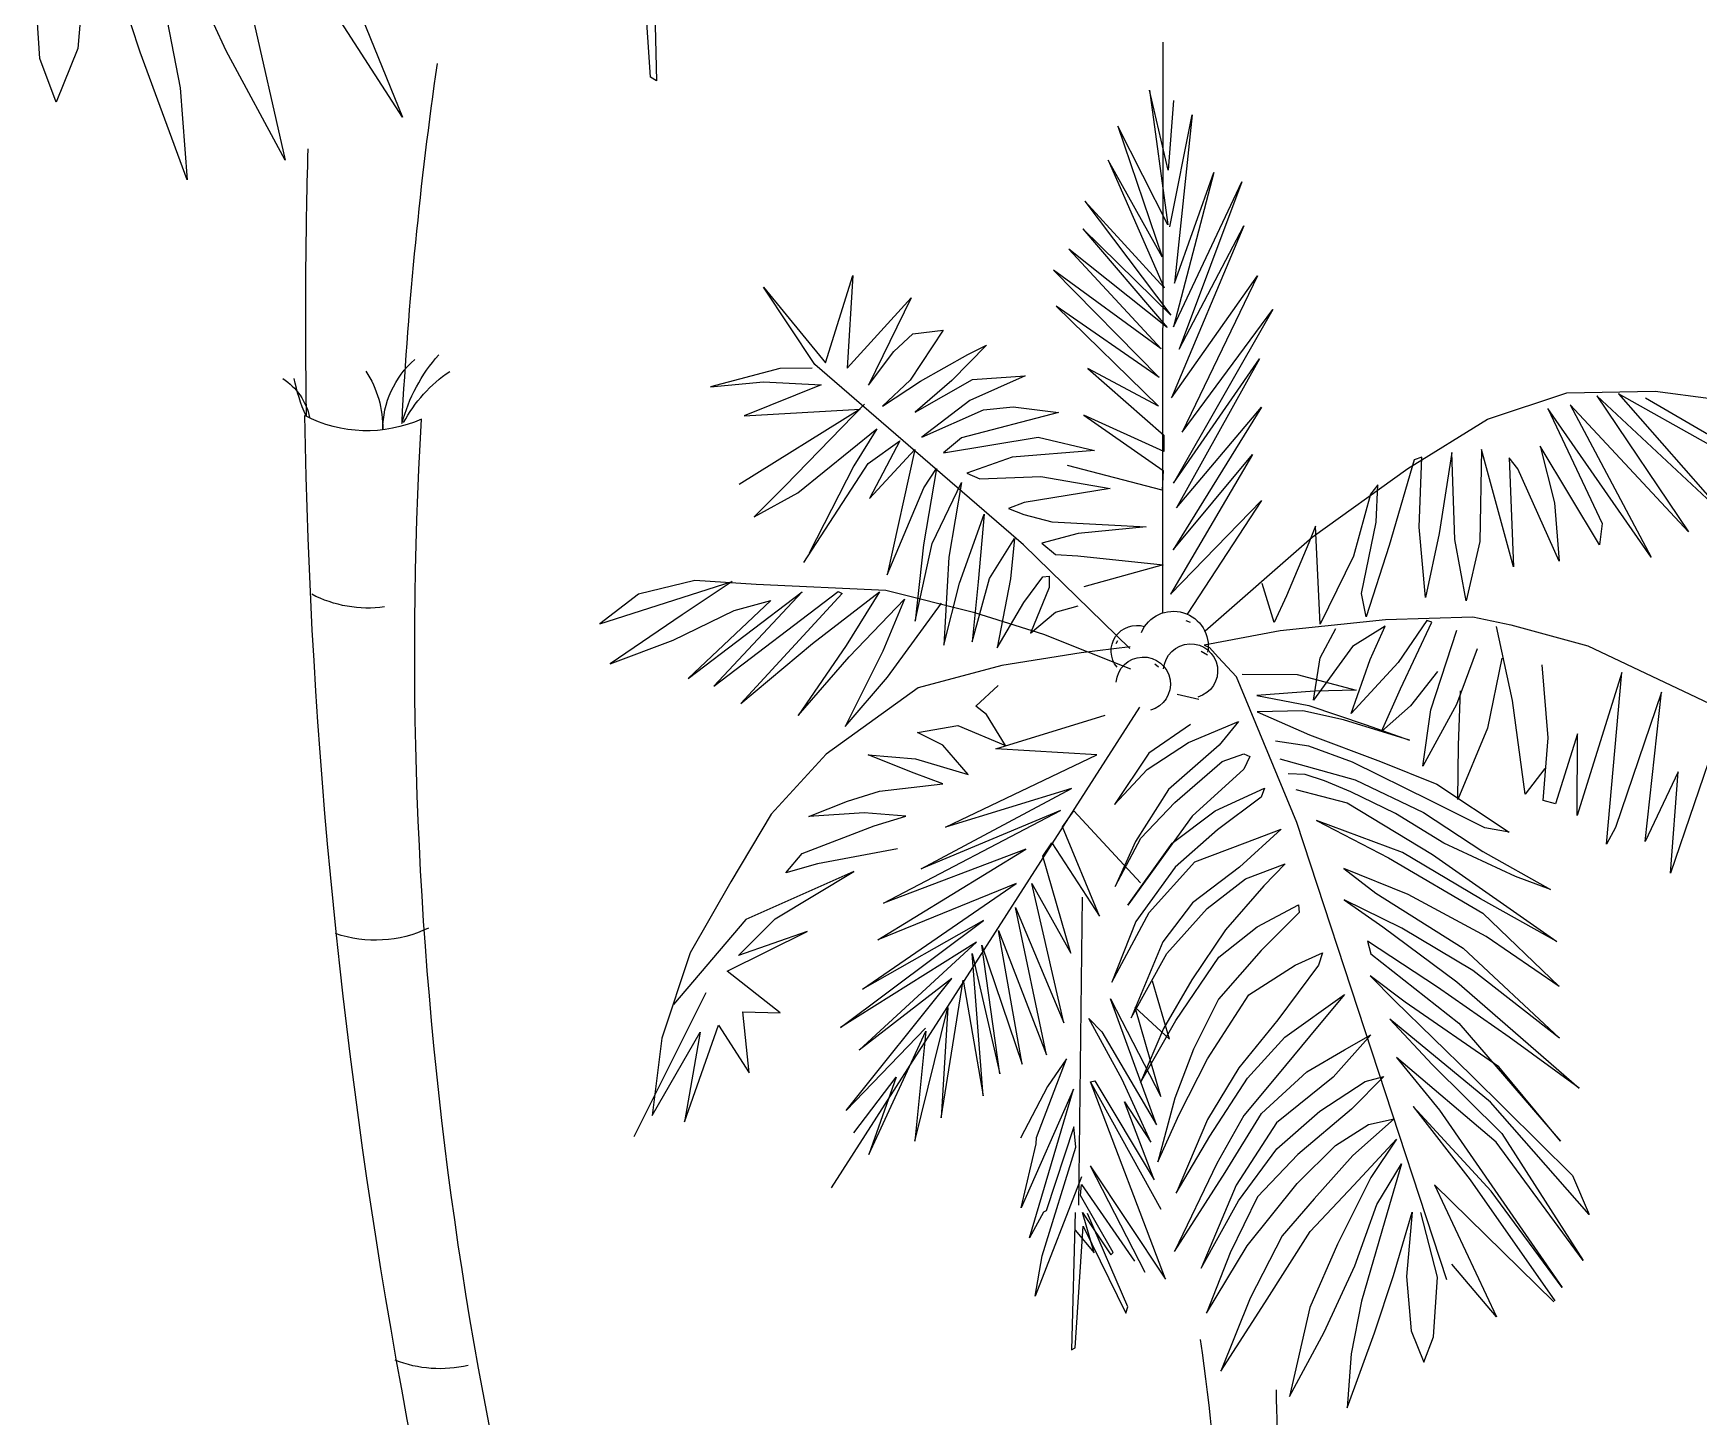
# Model space of a CAD drawing. Header units: inches. Extents: x 17 to 458, y 103 to 566.
# Drawn here: x 58.762 to 61.828, y 240.521 to 243.067 of the extents above; entities that cross this region are included whole.
import ezdxf

# ---------------------------------------------------------------- set-up
doc = ezdxf.new("R2010")
doc.units = ezdxf.units.IN
doc.header["$MEASUREMENT"] = 0
for name, color, linetype in [('PLANT', 100, 'Continuous'), ('TILE', 12, 'Continuous'), ('TREE', 94, 'Continuous')]:
    doc.layers.add(name, color=color, linetype=linetype)

# ---------------------------------------------------------------- blocks, each defined once
blk = doc.blocks.new('A$C6227582D')
at = {"layer": 'TREE'}
for p, q in [((2.587, 6.1387), (2.5763, 5.7082)), ((2.5871, 5.7147), (2.6126, 6.0958)), ((3.3683, 5.7631), (3.4647, 5.9711)), ((3.5269, 5.761), (3.5857, 5.9415)), ((3.6269, 5.938), (3.6418, 5.7675)), ((3.7116, 5.7491), (3.7236, 5.9357)), ((3.1367, 5.8696), (3.0442, 5.6415)), ((3.0442, 5.6415), (3.1827, 5.8559)), ((3.4853, 5.8603), (3.453, 5.6954)), ((3.3234, 5.8406), (3.2598, 5.5619)), ((1.644, 5.7795), (1.6446, 4.7287)), ((3.6418, 5.7675), (3.6812, 5.6689)), ((3.2598, 5.5619), (3.3683, 5.7631)), ((3.4404, 5.526), (3.5269, 5.761)), ((3.6812, 5.6689), (3.7116, 5.7491)), ((2.5763, 5.7082), (2.5871, 5.7147)), ((1.6244, 5.6721), (1.6344, 5.5437)), ((1.6344, 5.5437), (1.6689, 5.6912)), ((1.6689, 5.6912), (1.6349, 5.4429)), ((3.453, 5.6954), (3.4404, 5.526)), ((1.6312, 5.4392), (1.5904, 5.6453)), ((1.5904, 5.6453), (1.6226, 5.3356)), ((1.6349, 5.4429), (1.7271, 5.6245)), ((1.7271, 5.6245), (1.6454, 5.3844)), ((1.7448, 5.5624), (1.6419, 5.3274)), ((1.6454, 5.3844), (1.7448, 5.5624)), ((1.6248, 5.2553), (1.499, 5.5223)), ((1.499, 5.5223), (1.6142, 5.2143)), ((1.6226, 5.3356), (1.5504, 5.5392)), ((1.5504, 5.5392), (1.6248, 5.2553)), ((1.7878, 5.4864), (1.6297, 5.2769)), ((1.6419, 5.3274), (1.7878, 5.4864)), ((1.6142, 5.2143), (1.495, 5.4413)), ((1.495, 5.4413), (1.6282, 5.1246)), ((1.6297, 5.2769), (1.7917, 5.4356)), ((1.7917, 5.4356), (1.6361, 5.2543)), ((1.6361, 5.2543), (1.8171, 5.3986)), ((1.8171, 5.3986), (1.6474, 5.2149)), ((1.6282, 5.1246), (1.47, 5.3494)), ((1.47, 5.3494), (1.6089, 5.0617)), ((1.6474, 5.2149), (1.8455, 5.3599)), ((1.8455, 5.3599), (1.6509, 5.1624)), ((2.265, 5.1891), (2.2152, 5.3498)), ((2.2152, 5.3498), (2.2251, 5.1791)), ((2.2251, 5.1791), (2.1076, 5.3086)), ((2.1076, 5.3086), (2.1862, 5.1481)), ((2.3793, 5.3286), (2.265, 5.1891)), ((2.2848, 5.1861), (2.3793, 5.3286)), ((1.6089, 5.0617), (1.4419, 5.2873)), ((1.4419, 5.2873), (1.6244, 4.9676)), ((1.6509, 5.1624), (1.8404, 5.2933)), ((1.8404, 5.2933), (1.6521, 5.1091)), ((2.1045, 5.2425), (2.0488, 5.2493)), ((2.0488, 5.2493), (2.1094, 5.1571)), ((2.1397, 5.21), (2.1045, 5.2425)), ((2.0033, 5.2046), (1.969, 5.2214)), ((1.969, 5.2214), (2.0325, 5.1565)), ((1.6244, 4.9676), (1.4663, 5.1963)), ((1.4663, 5.1963), (1.6193, 4.9224)), ((1.9005, 4.8541), (2.2848, 5.1861)), ((2.0902, 5.1554), (2.0033, 5.2046)), ((2.1862, 5.1481), (2.1397, 5.21)), ((1.7821, 5.1784), (1.6422, 5.0559)), ((1.6521, 5.1091), (1.7821, 5.1784)), ((1.9946, 5.1582), (1.8976, 5.1652)), ((1.8976, 5.1652), (1.9994, 5.1201)), ((2.1002, 5.0981), (1.9946, 5.1582)), ((2.0325, 5.1565), (2.1002, 5.0981)), ((2.16, 5.1091), (2.0902, 5.1554)), ((2.1094, 5.1571), (2.16, 5.1091)), ((2.3791, 5.1544), (2.2731, 5.1486)), ((2.2897, 5.1793), (2.3496, 5.1789)), ((2.3496, 5.1789), (2.4769, 5.1452)), ((2.4769, 5.1452), (2.3791, 5.1544)), ((0.7559, 5.1245), (0.5831, 5.0243)), ((0.8056, 5.132), (0.6058, 4.9053)), ((0.6058, 4.9053), (0.8452, 5.1284)), ((0.7378, 5.1367), (0.6355, 5.1233)), ((0.6391, 5.0389), (0.8056, 5.132)), ((0.8452, 5.1284), (0.6766, 4.8778)), ((0.9005, 5.1339), (0.7378, 5.1367)), ((1.0468, 5.0855), (0.9005, 5.1339)), ((1.9994, 5.1201), (2.0877, 5.0525)), ((2.2731, 5.1486), (2.4151, 5.0913)), ((0.6766, 4.8778), (0.8947, 5.1119)), ((0.8947, 5.1119), (0.745, 4.8317)), ((0.745, 4.8317), (0.9355, 5.1052)), ((0.9355, 5.1052), (0.8354, 4.8932)), ((1.6193, 4.9224), (1.4625, 5.1075)), ((1.4625, 5.1075), (1.6251, 4.8448)), ((1.6427, 5.0262), (1.7897, 5.0926)), ((1.7897, 5.0926), (1.6437, 4.9907)), ((1.92, 5.1083), (1.8365, 5.0979)), ((1.8365, 5.0979), (2.0148, 5.0508)), ((1.9743, 5.1024), (1.92, 5.1083)), ((2.0877, 5.0525), (1.9743, 5.1024)), ((2.1934, 5.1133), (2.3392, 4.9627)), ((2.4151, 5.0913), (2.2017, 5.1037)), ((2.2017, 5.1037), (2.4243, 4.9651)), ((1.193, 4.9948), (1.0468, 5.0855)), ((2.1705, 5.0679), (2.2133, 4.9994)), ((2.3163, 4.9497), (2.1705, 5.0679)), ((0.8406, 4.8541), (0.9498, 5.0356)), ((0.9498, 5.0356), (0.923, 4.9313)), ((0.999, 4.8136), (1.0578, 5.0296)), ((1.0578, 5.0296), (1.061, 4.8601)), ((1.6422, 5.0559), (1.6427, 5.0262)), ((1.8738, 5.0523), (1.7702, 5.0275)), ((2.0481, 5.0237), (1.8738, 5.0523)), ((2.0148, 5.0508), (2.0481, 5.0237)), ((2.1845, 4.9395), (2.1007, 5.0297)), ((2.1007, 5.0297), (2.1516, 4.7987)), ((2.1285, 5.0458), (2.1845, 4.9395)), ((2.1868, 5.004), (2.1285, 5.0458)), ((0.9908, 4.9938), (1.007, 5.0144)), ((1.007, 5.0144), (0.999, 4.8136)), ((1.107, 4.8638), (1.1122, 5.0238)), ((1.1122, 5.0238), (1.1353, 4.8751)), ((1.1672, 5.0157), (1.1814, 5.0107)), ((1.1725, 4.8867), (1.1672, 5.0157)), ((1.1814, 5.0107), (1.2278, 4.8527)), ((1.6251, 4.8448), (1.4791, 5.0202)), ((1.4791, 5.0202), (1.6302, 4.7631)), ((1.6452, 4.955), (1.8196, 5)), ((1.7702, 5.0275), (1.9215, 5.0157)), ((1.9215, 5.0157), (2.005, 4.9862)), ((2.3054, 4.8215), (2.1868, 5.004)), ((2.2133, 4.9994), (2.2953, 4.839)), ((0.9144, 4.8238), (0.9908, 4.9938)), ((1.3691, 4.8684), (1.193, 4.9948)), ((1.6437, 4.9907), (1.6452, 4.955)), ((1.8689, 4.9799), (1.7413, 4.9576)), ((1.9814, 4.9755), (1.8689, 4.9799)), ((2.005, 4.9862), (1.9814, 4.9755)), ((2.0691, 4.8569), (2.015, 4.9688)), ((2.015, 4.9688), (2.0382, 4.8312)), ((2.0841, 4.9592), (2.0607, 4.9947)), ((2.0607, 4.9947), (2.085, 4.8539)), ((1.2484, 4.9644), (1.2617, 4.9477)), ((1.2514, 4.8958), (1.2484, 4.9644)), ((1.2617, 4.9477), (1.2932, 4.8333)), ((1.6302, 4.7631), (1.4628, 4.9359)), ((1.4628, 4.9359), (1.5992, 4.7266)), ((1.7413, 4.9576), (1.8996, 4.932)), ((2.1516, 4.7987), (2.0841, 4.9592)), ((2.3964, 4.9056), (2.3163, 4.9497)), ((2.3392, 4.9627), (2.3964, 4.9056)), ((0.923, 4.9313), (0.9144, 4.8238)), ((1.8999, 4.9097), (1.8483, 4.8966)), ((1.8996, 4.932), (1.9283, 4.921)), ((1.9283, 4.921), (1.8999, 4.9097)), ((2.0187, 4.7834), (1.9732, 4.9104)), ((1.9732, 4.9104), (1.9843, 4.7863)), ((0.8354, 4.8932), (0.8406, 4.8541)), ((1.1353, 4.8751), (1.1606, 4.7571)), ((1.1606, 4.7571), (1.1725, 4.8867)), ((1.2785, 4.7645), (1.2514, 4.8958)), ((1.3545, 4.7079), (1.3634, 4.8888)), ((1.3634, 4.8888), (1.3752, 4.8581)), ((1.8483, 4.8966), (1.675, 4.8872)), ((1.675, 4.8872), (1.8001, 4.8748)), ((1.8001, 4.8748), (1.867, 4.8573)), ((1.061, 4.8601), (1.0857, 4.7508)), ((1.0857, 4.7508), (1.107, 4.8638)), ((1.2278, 4.8527), (1.27, 4.7217)), ((1.5666, 4.6961), (1.3691, 4.8684)), ((1.3752, 4.8581), (1.4167, 4.7606)), ((1.7051, 4.6635), (1.9005, 4.8541)), ((1.867, 4.8573), (1.8421, 4.8361)), ((1.9633, 4.7925), (1.9176, 4.8661)), ((1.9176, 4.8661), (1.9249, 4.7915)), ((2.1003, 4.7136), (2.0691, 4.8569)), ((2.085, 4.8539), (2.1003, 4.7136)), ((1.2932, 4.8333), (1.3545, 4.7079)), ((1.8005, 4.834), (1.6435, 4.8175)), ((1.6435, 4.8175), (1.7897, 4.7766)), ((1.8421, 4.8361), (1.8005, 4.834)), ((2.0382, 4.8312), (2.0476, 4.6692)), ((1.439, 4.7112), (1.4616, 4.7827)), ((1.8535, 4.7964), (1.8534, 4.7754)), ((1.8652, 4.7955), (1.8535, 4.7964)), ((1.9002, 4.7481), (1.8652, 4.7955)), ((1.9249, 4.7915), (1.9493, 4.6646)), ((1.9955, 4.6758), (1.9633, 4.7925)), ((1.9843, 4.7863), (1.9955, 4.6758)), ((2.0476, 4.6692), (2.0187, 4.7834)), ((2.3926, 4.7813), (2.506, 4.7886)), ((2.4369, 4.7868), (2.5291, 4.7256)), ((2.6806, 4.7089), (2.4369, 4.7868)), ((2.506, 4.7886), (2.6093, 4.7636)), ((1.27, 4.7217), (1.2785, 4.7645)), ((1.4167, 4.7606), (1.439, 4.7112)), ((1.8534, 4.7754), (1.8877, 4.6914)), ((1.9905, 4.7288), (2.1542, 4.77)), ((2.1199, 4.7542), (2.1594, 4.6585)), ((2.2217, 4.648), (2.1199, 4.7542)), ((2.1542, 4.77), (2.3926, 4.7813)), ((2.166, 4.7678), (2.227, 4.6686)), ((2.2889, 4.6725), (2.166, 4.7678)), ((2.2418, 4.7684), (2.2344, 4.7643)), ((2.2344, 4.7643), (2.421, 4.562)), ((2.4705, 4.5942), (2.2418, 4.7684)), ((2.5178, 4.6083), (2.3079, 4.7676)), ((2.3079, 4.7676), (2.4705, 4.5942)), ((2.4334, 4.733), (2.3656, 4.7519)), ((2.3656, 4.7519), (2.5178, 4.6083)), ((2.6093, 4.7636), (2.6806, 4.7089)), ((1.0735, 4.7216), (1.0039, 4.7072)), ((1.2344, 4.7168), (1.0735, 4.7216)), ((1.8418, 4.7301), (1.8004, 4.7419)), ((1.8877, 4.6914), (1.8418, 4.7301)), ((1.8635, 4.6894), (1.9905, 4.7288)), ((1.9493, 4.6646), (1.9002, 4.7481)), ((2.1512, 4.6108), (2.0515, 4.7466)), ((2.5454, 4.679), (2.4334, 4.733)), ((2.5291, 4.7256), (2.6617, 4.6351)), ((1.0039, 4.7072), (0.8617, 4.6685)), ((1.0004, 4.5678), (1.0299, 4.7039)), ((1.1507, 4.5506), (1.103, 4.6971)), ((1.1491, 4.7118), (1.158, 4.7149)), ((1.2069, 4.5891), (1.1491, 4.7118)), ((1.158, 4.7149), (1.2109, 4.6378)), ((1.4282, 4.6964), (1.2344, 4.7168)), ((1.2626, 4.6434), (1.2348, 4.7045)), ((1.2348, 4.7045), (1.2951, 4.6673)), ((1.3549, 4.6459), (1.3258, 4.7004)), ((1.5679, 4.67), (1.4282, 4.6964)), ((1.567, 4.6955), (1.5666, 4.6961)), ((1.5933, 4.7111), (1.601, 4.7143)), ((0.8617, 4.6685), (0.4416, 4.4683)), ((1.0653, 4.6626), (1.1036, 4.5605)), ((1.2951, 4.6673), (1.3671, 4.568)), ((1.5586, 4.6649), (1.5422, 4.6477)), ((1.5677, 4.6697), (1.5586, 4.6649)), ((1.7033, 4.6253), (1.8635, 4.6894)), ((1.7043, 4.6667), (1.7948, 4.6554)), ((1.7277, 4.6777), (1.7308, 4.6718)), ((2.227, 4.6686), (2.3153, 4.5399)), ((2.421, 4.562), (2.2889, 4.6725)), ((2.6617, 4.6351), (2.5454, 4.679)), ((0.9349, 4.499), (0.9462, 4.6334)), ((1.0204, 4.6458), (1.0467, 4.5168)), ((1.2109, 4.6378), (1.2975, 4.5437)), ((1.2975, 4.5437), (1.2626, 4.6434)), ((1.3671, 4.568), (1.3549, 4.6459)), ((1.5422, 4.6477), (1.5088, 4.6112)), ((1.562, 4.6508), (1.5734, 4.6578)), ((1.6524, 4.6289), (1.6589, 4.6343)), ((1.7948, 4.6554), (1.9409, 4.6318)), ((1.9409, 4.6318), (2.0945, 4.591)), ((2.1594, 4.6585), (2.2293, 4.5198)), ((2.3153, 4.5399), (2.2217, 4.648)), ((0.8277, 4.3033), (0.7993, 4.6193)), ((0.7993, 4.6193), (0.8815, 4.3559)), ((1.1385, 4.621), (1.1881, 4.5577)), ((1.3967, 4.6157), (1.2886, 4.5864)), ((1.4984, 4.6164), (1.3967, 4.6157)), ((1.3974, 4.3433), (1.5088, 4.6112)), ((2.2293, 4.5198), (2.1512, 4.6108)), ((0.7564, 4.3082), (0.7261, 4.5827)), ((0.7261, 4.5827), (0.8107, 4.3337)), ((1.0999, 4.4856), (1.0963, 4.5853)), ((1.2419, 4.5104), (1.2069, 4.5891)), ((1.2886, 4.5864), (1.3652, 4.5848)), ((1.3652, 4.5848), (1.471, 4.577)), ((1.471, 4.577), (1.3754, 4.5585)), ((1.5779, 4.5698), (1.6179, 4.5785)), ((1.9883, 4.5574), (1.9476, 4.5954)), ((2.0945, 4.591), (2.2642, 4.4687)), ((0.9772, 4.3954), (1.0004, 4.5678)), ((1.1036, 4.5605), (1.1658, 4.4465)), ((1.1658, 4.4465), (1.1507, 4.5506)), ((1.1881, 4.5577), (1.2419, 4.5104)), ((1.3754, 4.5585), (1.27, 4.5227)), ((1.3114, 4.5322), (1.3864, 4.5485)), ((1.4705, 4.547), (1.3744, 4.5045)), ((1.3864, 4.5485), (1.4705, 4.547)), ((2.2543, 3.6709), (1.6864, 4.5551)), ((1.9514, 4.4789), (1.7505, 4.5408)), ((1.934, 4.4848), (1.9689, 4.5417)), ((1.9689, 4.5417), (1.9883, 4.5574)), ((1.0467, 4.5168), (1.1015, 4.3856)), ((1.1902, 4.4948), (1.3114, 4.5322)), ((1.27, 4.5227), (1.1902, 4.4948)), ((1.5973, 4.4903), (1.5051, 4.5292)), ((1.5051, 4.5292), (1.5404, 4.4854)), ((1.5931, 4.5237), (1.6701, 4.471)), ((2.0217, 4.5218), (1.934, 4.4848)), ((2.0958, 4.509), (2.0217, 4.5218)), ((2.0494, 4.4853), (2.0958, 4.509)), ((0.6227, 4.5053), (0.7097, 4.2496)), ((0.8815, 4.3559), (0.8812, 4.5062)), ((0.8812, 4.5062), (0.9213, 4.3773)), ((0.9439, 4.3838), (0.9349, 4.499)), ((1.1015, 4.3856), (1.0999, 4.4856)), ((1.3744, 4.5045), (1.2438, 4.4552)), ((1.295, 4.4543), (1.3756, 4.4839)), ((1.3756, 4.4839), (1.4371, 4.493)), ((1.5404, 4.4854), (1.634, 4.4037)), ((1.6732, 4.4408), (1.5973, 4.4903)), ((1.7656, 4.4679), (1.9514, 4.4789)), ((2.0024, 4.4316), (2.0494, 4.4853)), ((1.2438, 4.4552), (1.1399, 4.4139)), ((1.1507, 4.3829), (1.295, 4.4543)), ((1.4287, 4.4602), (1.2903, 4.4218)), ((1.4951, 4.4695), (1.4843, 4.4647)), ((1.4843, 4.4647), (1.4951, 4.4411)), ((1.535, 4.4551), (1.4951, 4.4695)), ((1.6224, 4.3797), (1.535, 4.4551)), ((1.6701, 4.471), (1.7332, 4.3761)), ((2.0443, 4.3346), (1.7656, 4.4679)), ((2.0993, 4.4605), (2.0024, 4.4316)), ((2.1864, 4.4675), (2.0993, 4.4605)), ((2.1021, 4.4341), (2.1864, 4.4675)), ((2.2642, 4.4687), (2.3653, 4.3584)), ((0.7097, 4.2496), (0.6953, 4.4362)), ((0.6953, 4.4362), (0.7564, 4.3082)), ((0.9408, 4.4424), (0.9772, 4.3954)), ((1.2903, 4.4218), (1.1646, 4.3614)), ((1.2981, 4.3996), (1.3467, 4.4201)), ((1.3467, 4.4201), (1.3825, 4.4316)), ((1.3825, 4.4316), (1.4135, 4.4325)), ((1.4951, 4.4411), (1.59, 4.3545)), ((1.7332, 4.3761), (1.6732, 4.4408)), ((2.0492, 4.4145), (2.1021, 4.4341)), ((1.1399, 4.4139), (1.0067, 4.3251)), ((1.2161, 4.3595), (1.2981, 4.3996)), ((1.3997, 4.4038), (1.3051, 4.3796)), ((1.4574, 4.4066), (1.4632, 4.3898)), ((1.5477, 4.3646), (1.4574, 4.4066)), ((1.4632, 4.3898), (1.5439, 4.3299)), ((1.634, 4.4037), (1.6948, 4.308)), ((2.0891, 4.2578), (1.8124, 4.4058)), ((1.8124, 4.4058), (2.0443, 4.3346)), ((2.1661, 4.4006), (2.0492, 4.4145)), ((2.2247, 4.3824), (2.1661, 4.4006)), ((0.9213, 4.3773), (0.9439, 4.3838)), ((1.0512, 4.3331), (1.1507, 4.3829)), ((1.1646, 4.3614), (1.0553, 4.2898)), ((1.1272, 4.305), (1.2161, 4.3595)), ((1.3051, 4.3796), (1.1478, 4.2845)), ((1.6271, 4.3053), (1.5477, 4.3646)), ((1.59, 4.3545), (1.7084, 4.1908)), ((1.685, 4.3145), (1.6224, 4.3797)), ((1.8081, 4.3644), (1.6856, 4.2323)), ((1.8287, 4.3351), (1.8081, 4.3644)), ((2.1587, 4.1944), (1.8325, 4.3649)), ((1.8325, 4.3649), (2.0891, 4.2578)), ((2.1174, 4.3548), (2.1939, 4.3606)), ((2.1759, 4.3369), (2.1174, 4.3548)), ((2.1939, 4.3606), (2.2958, 4.3539)), ((2.2958, 4.3539), (2.2247, 4.3824)), ((2.3653, 4.3584), (2.4397, 4.234)), ((0.8107, 4.3337), (0.8277, 4.3033)), ((1.0067, 4.3251), (1.0512, 4.3331)), ((1.1216, 3.5015), (1.3974, 4.3433)), ((1.2028, 4.2877), (1.3614, 4.3467)), ((1.3614, 4.3467), (1.2287, 4.2779)), ((1.4927, 4.3056), (1.4265, 4.3311)), ((1.4265, 4.3311), (1.5033, 4.2609)), ((1.5439, 4.3299), (1.6213, 4.261)), ((1.7608, 4.1705), (1.8287, 4.3351)), ((2.3081, 4.2861), (2.1759, 4.3369)), ((0.9953, 4.2439), (1.1272, 4.305)), ((1.5855, 4.2708), (1.4927, 4.3056)), ((1.7084, 4.1908), (1.6271, 4.3053)), ((1.7323, 4.2251), (1.685, 4.3145)), ((1.6948, 4.308), (1.7323, 4.2251)), ((1.8488, 4.3057), (1.7608, 4.1705)), ((1.8652, 4.281), (1.8488, 4.3057)), ((2.1686, 4.127), (1.8963, 4.2941)), ((1.8963, 4.2941), (2.1587, 4.1944)), ((2.1325, 4.2944), (2.2799, 4.2673)), ((1.1478, 4.2845), (0.919, 4.1238)), ((1.0553, 4.2898), (0.9305, 4.2199)), ((1.2287, 4.2779), (1.0552, 4.1764)), ((1.0595, 4.2028), (1.2028, 4.2877)), ((1.492, 4.2395), (1.419, 4.2673)), ((1.419, 4.2673), (1.4582, 4.2263)), ((1.6694, 4.1772), (1.5855, 4.2708)), ((1.8136, 4.1024), (1.8652, 4.281)), ((2.2799, 4.2673), (2.338, 4.2504)), ((2.338, 4.2504), (2.3081, 4.2861)), ((0.9305, 4.2199), (0.9953, 4.2439)), ((1.1925, 4.2105), (1.3112, 4.2584)), ((1.3112, 4.2584), (1.2524, 4.213)), ((1.5624, 4.1846), (1.492, 4.2395)), ((1.5033, 4.2609), (1.5896, 4.1951)), ((1.6213, 4.261), (1.694, 4.1609)), ((1.8856, 4.2309), (1.8136, 4.1024)), ((1.8266, 3.9742), (1.8856, 4.2309)), ((2.1971, 4.0361), (1.9141, 4.2308)), ((1.9141, 4.2308), (2.1686, 4.127)), ((2.3577, 4.1656), (2.2128, 4.2528)), ((2.2128, 4.2528), (2.4118, 4.1645)), ((2.4397, 4.234), (2.5142, 4.1033)), ((0.919, 4.1238), (1.0595, 4.2028)), ((1.049, 4.133), (1.1925, 4.2105)), ((1.2524, 4.213), (1.0913, 4.1119)), ((1.2041, 4.1488), (1.3103, 4.2009)), ((1.3103, 4.2009), (1.2392, 4.1512)), ((1.4582, 4.2263), (1.5288, 4.1454)), ((1.7986, 3.6391), (1.7921, 4.2055)), ((1.0552, 4.1764), (0.9144, 4.0411)), ((1.3943, 4.1915), (1.3931, 4.1776)), ((1.3931, 4.1776), (1.4634, 4.1077)), ((1.4707, 4.1511), (1.3943, 4.1915)), ((1.637, 4.1022), (1.5624, 4.1846)), ((1.5896, 4.1951), (1.6444, 4.1237)), ((1.738, 4.0494), (1.6694, 4.1772)), ((1.9154, 4.1867), (1.8266, 3.9742)), ((1.8581, 3.9154), (1.9154, 4.1867)), ((1.0733, 4.0707), (1.2041, 4.1488)), ((1.2392, 4.1512), (1.103, 4.0498)), ((1.5414, 4.0951), (1.4707, 4.1511)), ((1.5288, 4.1454), (1.5907, 4.0537)), ((1.694, 4.1609), (1.738, 4.0494)), ((1.9466, 4.1444), (1.8581, 3.9154)), ((1.903, 3.8982), (1.9466, 4.1444)), ((2.2375, 3.9657), (1.9742, 4.1628)), ((1.9742, 4.1628), (2.1971, 4.0361)), ((2.4464, 4.0697), (2.2987, 4.1424)), ((2.2987, 4.1424), (2.4251, 4.0981)), ((2.4251, 4.0981), (2.3577, 4.1656)), ((2.4118, 4.1645), (2.545, 4.0082)), ((1.0913, 4.1119), (0.9138, 3.9464)), ((0.9144, 4.0411), (1.049, 4.133)), ((1.1388, 4.04), (1.2673, 4.1247)), ((1.2673, 4.1247), (1.2615, 4.1017)), ((1.6444, 4.1237), (1.7024, 3.9833)), ((1.9774, 4.1173), (1.903, 3.8982)), ((1.9443, 3.8807), (1.9774, 4.1173)), ((2.2034, 3.9238), (1.9875, 4.1226)), ((1.9875, 4.1226), (2.2375, 3.9657)), ((1.2615, 4.1017), (1.0996, 3.974)), ((1.3506, 4.103), (1.3574, 4.0805)), ((1.4007, 4.0807), (1.3506, 4.103)), ((1.3574, 4.0805), (1.4324, 3.9799)), ((1.486, 4.026), (1.4007, 4.0807)), ((1.4634, 4.1077), (1.542, 4.0182)), ((1.6206, 3.9785), (1.5414, 4.0951)), ((1.7024, 3.9833), (1.637, 4.1022)), ((1.995, 4.1018), (1.9443, 3.8807)), ((1.9751, 3.84), (1.995, 4.1018)), ((2.5142, 4.1033), (2.5667, 3.9461)), ((1.103, 4.0498), (0.8778, 3.8542)), ((0.9138, 3.9464), (1.0733, 4.0707)), ((1.1982, 4.0124), (1.2623, 4.0608)), ((1.2623, 4.0608), (1.2171, 4.0151)), ((1.5907, 4.0537), (1.6431, 3.964)), ((1.6322, 3.9442), (1.6631, 4.0509)), ((2.012, 4.0527), (1.9751, 3.84)), ((2.0523, 3.7993), (2.012, 4.0527)), ((2.227, 3.8129), (2.0326, 4.0562)), ((2.0326, 4.0562), (2.2034, 3.9238)), ((2.3485, 3.9928), (2.4464, 4.0697)), ((1.0068, 3.9479), (1.1388, 4.04)), ((1.4197, 3.9481), (1.3101, 4.0267)), ((1.3101, 4.0267), (1.3598, 3.9669)), ((1.562, 3.9082), (1.486, 4.026)), ((1.542, 4.0182), (1.5881, 3.9259)), ((1.7407, 4.0183), (1.6478, 3.8387)), ((1.656, 3.7868), (1.7407, 4.0183)), ((2.4853, 4.0296), (2.6178, 3.7646)), ((1.0258, 3.8935), (1.1982, 4.0124)), ((1.2171, 4.0151), (1.0761, 3.8777)), ((1.695, 4.0024), (1.6322, 3.9442)), ((1.6478, 3.8387), (1.695, 4.0024)), ((2.1007, 3.7566), (2.0399, 4.0028)), ((2.0399, 4.0028), (2.0523, 3.7993)), ((2.4176, 3.9945), (2.3485, 3.9928)), ((2.4059, 3.8824), (2.4176, 3.9945)), ((1.0996, 3.974), (0.9119, 3.7566)), ((1.0412, 3.8281), (1.2266, 3.9811)), ((1.2266, 3.9811), (1.1486, 3.898)), ((1.3598, 3.9669), (1.4332, 3.8781)), ((1.4324, 3.9799), (1.5042, 3.8916)), ((1.6854, 3.8643), (1.6206, 3.9785)), ((1.6431, 3.964), (1.6854, 3.8643)), ((1.7568, 3.9579), (1.656, 3.7868)), ((1.719, 3.87), (1.7805, 3.9825)), ((1.7805, 3.9825), (1.7568, 3.9579)), ((2.1857, 3.7319), (2.0803, 3.9592)), ((2.0803, 3.9592), (2.1007, 3.7566)), ((2.0813, 3.9644), (2.227, 3.8129)), ((2.4623, 3.9704), (2.4059, 3.8824)), ((2.5246, 3.792), (2.4623, 3.9704)), ((2.4957, 3.9572), (2.5246, 3.792)), ((2.5841, 3.804), (2.4957, 3.9572)), ((0.8778, 3.8542), (1.0068, 3.9479)), ((1.3099, 3.9246), (1.2615, 3.9524)), ((1.2615, 3.9524), (1.3309, 3.8747)), ((1.3789, 3.884), (1.3099, 3.9246)), ((1.4884, 3.8726), (1.4197, 3.9481)), ((1.5881, 3.9259), (1.6221, 3.8358)), ((2.5667, 3.9461), (2.5841, 3.804)), ((1.1486, 3.898), (1.02, 3.7709)), ((1.0306, 3.7548), (1.2138, 3.9109)), ((1.2138, 3.9109), (1.1348, 3.8136)), ((1.6139, 3.8055), (1.562, 3.9082)), ((1.877, 3.7635), (1.8214, 3.9083)), ((1.8214, 3.9083), (1.8568, 3.857)), ((1.0761, 3.8777), (0.8904, 3.6933)), ((0.9119, 3.7566), (1.0258, 3.8935)), ((1.2716, 3.8664), (1.2375, 3.8755)), ((1.2375, 3.8755), (1.2969, 3.8155)), ((1.3553, 3.8121), (1.2716, 3.8664)), ((1.3309, 3.8747), (1.4351, 3.7903)), ((1.4629, 3.8075), (1.3789, 3.884)), ((1.4332, 3.8781), (1.4951, 3.8038)), ((1.558, 3.7661), (1.4884, 3.8726)), ((1.5042, 3.8916), (1.5623, 3.7964)), ((1.6395, 3.5027), (1.7777, 3.8656)), ((1.6472, 3.6309), (1.7777, 3.8656)), ((1.7695, 3.8678), (1.6605, 3.6853)), ((1.6662, 3.7545), (1.719, 3.87)), ((1.7777, 3.8656), (1.7695, 3.8678)), ((2.2128, 3.772), (2.1351, 3.8746)), ((2.1351, 3.8746), (2.1857, 3.7319)), ((1.6221, 3.8358), (1.6533, 3.7184)), ((1.8894, 3.5788), (1.8086, 3.8526)), ((1.8086, 3.8526), (1.9049, 3.634)), ((1.8568, 3.857), (1.9062, 3.7624)), ((0.8597, 3.6214), (1.0412, 3.8281)), ((1.1348, 3.8136), (0.9092, 3.487)), ((1.0398, 3.6645), (1.1832, 3.8206)), ((1.1832, 3.8206), (1.0786, 3.6855)), ((1.2969, 3.8155), (1.3958, 3.7318)), ((1.4343, 3.7427), (1.3553, 3.8121)), ((1.5293, 3.6988), (1.4629, 3.8075)), ((1.4951, 3.8038), (1.5447, 3.7156)), ((1.6533, 3.7184), (1.6139, 3.8055)), ((1.6605, 3.6853), (1.7149, 3.8288)), ((1.7149, 3.8288), (1.6662, 3.7545)), ((1.02, 3.7709), (0.8704, 3.537)), ((1.2659, 3.7873), (1.2184, 3.798)), ((1.2184, 3.798), (1.2944, 3.7301)), ((1.3266, 3.7488), (1.2659, 3.7873)), ((1.4351, 3.7903), (1.509, 3.6754)), ((1.5623, 3.7964), (1.6197, 3.6608)), ((1.8047, 3.7457), (1.8081, 3.7828)), ((1.8081, 3.7828), (1.859, 3.6282)), ((0.8704, 3.537), (1.0306, 3.7548)), ((1.2925, 3.6757), (1.2142, 3.7603)), ((1.2142, 3.7603), (1.2613, 3.6897)), ((1.3969, 3.6788), (1.3266, 3.7488)), ((1.5052, 3.6467), (1.4343, 3.7427)), ((1.6197, 3.6608), (1.558, 3.7661)), ((1.8661, 3.5457), (1.8047, 3.7457)), ((1.8777, 3.7514), (1.877, 3.7635)), ((1.9049, 3.634), (1.8777, 3.7514)), ((1.2502, 3.64), (1.2052, 3.7149)), ((1.2052, 3.7149), (1.2358, 3.6101)), ((1.2944, 3.7301), (1.3659, 3.6506)), ((1.3958, 3.7318), (1.4702, 3.6543)), ((1.5447, 3.7156), (1.6225, 3.5533)), ((1.7781, 3.7112), (1.6395, 3.5027)), ((1.7781, 3.7112), (1.6772, 3.5156)), ((0.8904, 3.6933), (0.8597, 3.6214)), ((1.0786, 3.6855), (0.9226, 3.4629)), ((1.2613, 3.6897), (1.323, 3.567)), ((1.6225, 3.5533), (1.5293, 3.6988)), ((1.7941, 3.6908), (1.8795, 3.4714)), ((0.9092, 3.487), (1.0398, 3.6645)), ((0.9246, 3.4607), (1.1439, 3.6763)), ((1.1439, 3.6763), (1.0298, 3.4334)), ((1.3731, 3.5905), (1.2925, 3.6757)), ((1.3659, 3.6506), (1.4246, 3.5826)), ((1.4893, 3.564), (1.3969, 3.6788)), ((1.4702, 3.6543), (1.5201, 3.5513)), ((1.509, 3.6754), (1.5735, 3.5227)), ((1.7939, 3.6769), (1.6965, 3.5358)), ((1.7356, 3.552), (1.796, 3.6567)), ((1.796, 3.6567), (1.7939, 3.6769)), ((1.1389, 3.5061), (1.1694, 3.6252)), ((1.2198, 3.5095), (1.1855, 3.6259)), ((1.1855, 3.6259), (1.1956, 3.5075)), ((1.2908, 3.5269), (1.2502, 3.64)), ((1.5735, 3.5227), (1.5052, 3.6467)), ((1.7084, 3.4519), (1.7827, 3.6236)), ((1.792, 3.6254), (1.7397, 3.5474)), ((1.7709, 3.5508), (1.792, 3.6254)), ((1.8059, 3.6253), (1.8122, 3.3726)), ((1.859, 3.6282), (1.8637, 3.6259)), ((1.8637, 3.6259), (1.8894, 3.5788)), ((1.2358, 3.6101), (1.2787, 3.4619)), ((1.4563, 3.4593), (1.3731, 3.5905)), ((1.7909, 3.6001), (1.7126, 3.4398)), ((1.8059, 3.5929), (1.7709, 3.5508)), ((1.8059, 3.3765), (1.7909, 3.6001)), ((1.323, 3.567), (1.3738, 3.4504)), ((1.4246, 3.5826), (1.4833, 3.4674)), ((1.5641, 3.4398), (1.4893, 3.564)), ((1.0298, 3.4334), (1.1123, 3.5302)), ((1.3474, 3.4049), (1.2908, 3.5269)), ((1.5201, 3.5513), (1.5641, 3.4398)), ((1.7397, 3.5474), (1.7356, 3.552)), ((1.8795, 3.4714), (1.8661, 3.5457)), ((1.1459, 3.3966), (1.1389, 3.5061)), ((1.1956, 3.5075), (1.1869, 3.4074)), ((1.2543, 3.4036), (1.2198, 3.5095)), ((1.4833, 3.4674), (1.5376, 3.3335)), ((1.2787, 3.4619), (1.2977, 3.3651)), ((1.3738, 3.4504), (1.4111, 3.2868)), ((1.5376, 3.3335), (1.4563, 3.4593)), ((1.7126, 3.4398), (1.7084, 3.4519)), ((1.1869, 3.4074), (1.1638, 3.3496)), ((1.3051, 3.2657), (1.2543, 3.4036)), ((1.4111, 3.2868), (1.3474, 3.4049)), ((1.1638, 3.3496), (1.1459, 3.3966)), ((1.8122, 3.3726), (1.8059, 3.3765)), ((1.2977, 3.3651), (1.3051, 3.2657))]:
    blk.add_line(p, q, dxfattribs=at)
for centre, radius, start, end in [((-4.3833, 4.6793), 7.4389, 3.08554, 8.19908), ((-7.8048, 5.2693), 11.0268, 359.06895, 1.63123), ((2.743, 4.9971), 0.3125, 14.9151, 41.4567), ((2.9057, 5.0647), 0.1746, 0.4796, 48.4603), ((2.8059, 4.9518), 0.2682, 28.34, 55.7097), ((3.2697, 5.0696), 0.1895, 146.6876, 181.0316), ((3.3258, 5.0649), 0.1134, 122.8008, 167.8205), ((2.9558, 5.2132), 0.2921, 335.3535, 349.6095), ((-7.794, 5.2848), 11.0196, 340.24827, 358.99764), ((3.1095, 5.312), 0.2479, 246.098, 297.4722), ((-4.432, 4.6564), 7.4534, 340.58538, 3.29918), ((3.1068, 4.9647), 0.2269, 262.4075, 297.3512), ((1.6247, 4.6679), 0.064, 23.2009, 190.3905), ((1.6923, 4.6588), 0.0471, 320.3561, 107.859), ((1.5931, 4.6221), 0.0498, 4.0734, 254.6165), ((1.6802, 4.5979), 0.0498, 4.0734, 254.6165), ((3.0938, 4.3534), 0.2269, 244.5203, 288.8597), ((5.8969, 2.7688), 4.366, 171.8009, 176.9145), ((2.9749, 3.5647), 0.2269, 256.8181, 291.3672), ((7.905, 3.115), 6.4717, 178.36877, 180.93105)]:
    blk.add_arc(centre, radius, start, end, dxfattribs=at)
blk = doc.blocks.new('A$C0C57033E')
at = {"layer": 'PLANT'}
blk.add_blockref('A$C6227582D', (0, 0), dxfattribs=at)
blk = doc.blocks.new('A$C43726D92')
at = {"layer": 'PLANT', "xscale": -1}
blk.add_blockref('A$C0C57033E', (5.664, 0), dxfattribs=at)

msp = doc.modelspace()

# ---------------------------------------------------------------- block references
at = {"layer": 'TILE', "lineweight": 0}
msp.add_blockref('A$C43726D92', (56.82141, 237.27185), dxfattribs=at)

doc.saveas('drawing.dxf')
